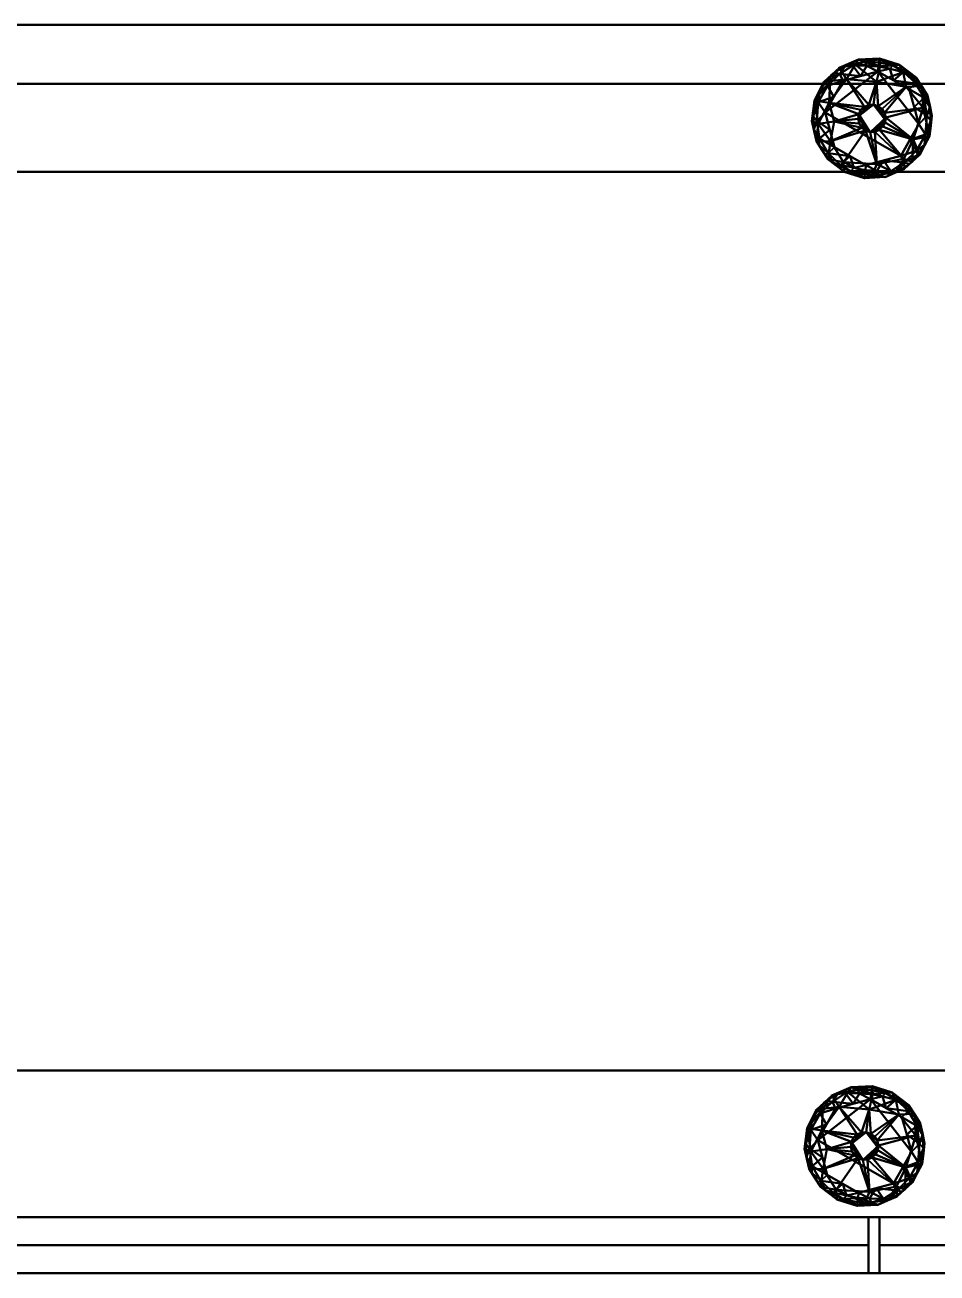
# Model space of a CAD drawing. Header units: millimetres. Extents: x -1445 to -245, y -164 to 264.
# Drawn here: x -1134.2 to -823.4, y -161.5 to 263.5 of the extents above; entities that cross this region are included whole.
import ezdxf

# ---------------------------------------------------------------- set-up
doc = ezdxf.new("R2010")
doc.units = ezdxf.units.MM
doc.layers.add('A-GENM', color=7, linetype='Continuous', lineweight=40)

msp = doc.modelspace()

# ---------------------------------------------------------------- meshes
at = {"layer": 'A-GENM', "color": 35, "true_color": 0x97795e}
mesh = msp.add_polyface(dxfattribs=at)
corners = [(-245, 263.5, 875), (-1445, 263.5, 875), (-1445, 263.5, 900), (-245, 263.5, 900)]
mesh.append_faces([[corners[k] for k in face] for face in [(1, 2, 3, 0)]], dxfattribs={"color": 35})
mesh = msp.add_polyface(dxfattribs=at)
corners = [(-245, -161.5, 900), (-245, 263.5, 900), (-1445, 263.5, 900), (-1445, -161.5, 900)]
mesh.append_faces([[corners[k] for k in face] for face in [(0, 1, 2, 3)]], dxfattribs={"color": 35})
mesh = msp.add_polyface(dxfattribs=at)
corners = [(-245, 263.5, 875), (-245, -161.5, 875), (-1445, -161.5, 875), (-1445, 263.5, 875)]
mesh.append_faces([[corners[k] for k in face] for face in [(3, 0, 1, 2)]], dxfattribs={"color": 35})
at = {"layer": 'A-GENM', "color": 250, "true_color": 0x1d1d1d}
mesh = msp.add_polyface(dxfattribs=at)
corners = [(-1425, -142.5, 875), (-1425, 243.5, 875), (-265, 243.5, 875), (-265, -142.5, 875), (-245, -142.5, 875), (-245, 263.5, 875), (-1445, 263.5, 875), (-1445, -142.5, 875)]
mesh.append_faces([[corners[k] for k in face] for face in [(1, 2, 5, 6)]], dxfattribs={"vtx1": -1, "vtx3": -1, "color": 250})
mesh.append_faces([[corners[k] for k in face] for face in [(7, 0, 1, 6)]], dxfattribs={"vtx2": -1, "color": 250})
mesh.append_faces([[corners[k] for k in face] for face in [(2, 3, 4, 5)]], dxfattribs={"vtx3": -1, "color": 250})
mesh = msp.add_polyface(dxfattribs=at)
corners = [(-1425, -142.5, 37.47), (-1445, -142.5, 37.47), (-1445, 263.5, 37.47), (-245, 263.5, 37.47), (-245, -142.5, 37.47), (-265, -142.5, 37.47), (-265, 243.5, 37.47), (-1425, 243.5, 37.47)]
mesh.append_faces([[corners[k] for k in face] for face in [(6, 3, 4, 5)]], dxfattribs={"vtx0": -1, "color": 250})
mesh.append_faces([[corners[k] for k in face] for face in [(3, 6, 7, 2)]], dxfattribs={"vtx0": -1, "vtx2": -1, "color": 250})
mesh.append_faces([[corners[k] for k in face] for face in [(1, 2, 7, 0)]], dxfattribs={"vtx1": -1, "color": 250})
mesh = msp.add_polyface(dxfattribs=at)
corners = [(-1445, 263.5, 875), (-245, 263.5, 875), (-245, 263.5, 37.47), (-1445, 263.5, 37.47)]
mesh.append_faces([[corners[k] for k in face] for face in [(3, 0, 1, 2)]], dxfattribs={"color": 250})
mesh = msp.add_polyface(dxfattribs=at)
corners = [(-245, 263.5, 37.47), (-1445, 263.5, 37.47), (-1445, -142.5, 37.47), (-245, -142.5, 37.47), (-295, -92.5, 37.47), (-1395, -92.5, 37.47), (-1395, 213.5, 37.47), (-295, 213.5, 37.47)]
mesh.append_faces([[corners[k] for k in face] for face in [(0, 7, 4, 3), (3, 4, 5, 2)]], dxfattribs={"vtx0": -1, "vtx2": -1, "color": 250})
mesh.append_faces([[corners[k] for k in face] for face in [(6, 7, 0, 1), (5, 6, 1, 2)]], dxfattribs={"vtx1": -1, "vtx3": -1, "color": 250})
mesh = msp.add_polyface(dxfattribs=at)
corners = [(-245, 263.5, 17.47), (-245, -142.5, 17.47), (-1445, -142.5, 17.47), (-1445, 263.5, 17.47), (-295, -92.5, 17.47), (-295, 213.5, 17.47), (-1395, 213.5, 17.47), (-1395, -92.5, 17.47)]
mesh.append_faces([[corners[k] for k in face] for face in [(3, 6, 7, 2), (2, 7, 4, 1)]], dxfattribs={"vtx0": -1, "vtx2": -1, "color": 250})
mesh.append_faces([[corners[k] for k in face] for face in [(5, 6, 3, 0), (4, 5, 0, 1)]], dxfattribs={"vtx1": -1, "vtx3": -1, "color": 250})
mesh = msp.add_polyface(dxfattribs=at)
corners = [(-1445, 263.5, 37.47), (-245, 263.5, 37.47), (-245, 263.5, 17.47), (-1445, 263.5, 17.47)]
mesh.append_faces([[corners[k] for k in face] for face in [(0, 1, 2, 3)]], dxfattribs={"color": 250})
mesh = msp.add_polyface(dxfattribs=at)
corners = [(-848.16, 211.37, 4.38), (-841.02, 211.73, 4.38), (-834.46, 214.5, 4.38), (-829.25, 219.33, 4.38), (-826, 225.66, 4.38), (-825.11, 232.7, 4.38), (-826.68, 239.63, 4.38), (-830.53, 245.62, 4.38), (-836.19, 249.93, 4.38), (-843.02, 252.05, 4.38), (-850.16, 251.69, 4.38), (-856.72, 248.93, 4.38), (-861.93, 244.09, 4.38), (-865.17, 237.76, 4.38), (-866.07, 230.72, 4.38), (-864.5, 223.78, 4.38), (-860.65, 217.8, 4.38), (-854.99, 213.49, 4.38), (-845, 236.37, 13.26), (-843.44, 235.89, 13.25), (-842.14, 234.9, 13.21), (-841.26, 233.53, 13.15), (-840.89, 231.94, 13.08), (-841.1, 230.32, 13.01), (-841.84, 228.87, 12.93), (-843.04, 227.76, 12.87), (-844.55, 227.13, 12.83), (-846.18, 227.04, 12.82), (-847.74, 227.53, 12.83), (-849.04, 228.52, 12.87), (-849.92, 229.89, 12.93), (-850.28, 231.48, 13.01), (-850.08, 233.1, 13.08), (-849.33, 234.55, 13.15), (-848.14, 235.66, 13.21), (-846.63, 236.29, 13.25), (-831.54, 224.45, 10.43), (-843.85, 216.13, 10.12), (-859.67, 223.9, 10.15), (-833.96, 242.45, 11.02), (-854.19, 245.01, 11.02), (-860.15, 236.95, 10.89), (-842.8, 249.45, 9.86), (-828.14, 235.32, 9.62), (-863.92, 229.87, 8.86), (-855.31, 216.83, 9), (-858.42, 230.66, 11.58), (-831.85, 216.91, 4.38), (-834.66, 217.88, 9.22), (-837.74, 213.11, 4.38), (-845.47, 212.32, 7.5), (-828.61, 242.62, 4.38), (-844.02, 244.17, 12.27), (-859.32, 246.51, 4.38), (-859.76, 244.38, 8.64), (-834.93, 247.42, 8.82), (-851.25, 250.05, 8.57)]
mesh.append_faces([[corners[k] for k in face] for face in [(13, 54, 12), (22, 43, 21), (7, 55, 51), (2, 48, 49), (6, 43, 5), (51, 43, 6), (10, 42, 9), (19, 52, 18), (33, 41, 32), (47, 48, 2), (32, 46, 31), (49, 50, 1), (8, 55, 7)]], dxfattribs={"vtx0": -1, "vtx1": -1, "color": 250})
mesh.append_faces([[corners[k] for k in face] for face in [(25, 48, 36), (54, 40, 11), (48, 37, 49), (41, 40, 54), (48, 47, 36), (26, 37, 48), (42, 56, 52), (35, 52, 40), (38, 16, 45), (45, 17, 50), (38, 45, 28), (46, 44, 38), (41, 13, 44), (44, 46, 41), (46, 32, 41), (8, 42, 55), (28, 45, 37), (4, 43, 36), (15, 38, 44), (36, 43, 22), (43, 51, 39), (39, 52, 19), (42, 10, 56), (45, 50, 37), (41, 34, 40), (50, 49, 37), (54, 13, 41), (52, 55, 42), (21, 43, 39), (52, 39, 55), (46, 38, 29), (51, 55, 39), (11, 40, 56), (52, 56, 40)]], dxfattribs={"vtx0": -1, "vtx1": -1, "vtx2": -1, "color": 250})
mesh.append_faces([[corners[k] for k in face] for face in [(36, 24, 25), (36, 22, 23), (48, 25, 26), (37, 26, 27), (50, 17, 0), (38, 28, 29), (44, 13, 14), (39, 20, 21), (37, 27, 28), (42, 8, 9), (41, 33, 34), (46, 30, 31), (44, 14, 15)]], dxfattribs={"vtx0": -1, "vtx2": -1, "color": 250})
mesh.append_faces([[corners[k] for k in face] for face in [(53, 12, 54, 11), (15, 16, 38), (23, 24, 36), (16, 17, 45), (29, 30, 46), (4, 5, 43), (0, 1, 50), (19, 20, 39), (3, 4, 36), (34, 35, 40), (35, 18, 52), (47, 3, 36), (10, 11, 56)]], dxfattribs={"vtx1": -1, "vtx2": -1, "color": 250})
mesh = msp.add_polyface(dxfattribs=at)
corners = [(-843.57, 247.68, -0.02), (-855.46, 244.43, -0.02), (-861.56, 233.73, -0.02), (-858.31, 221.84, -0.02), (-847.61, 215.74, -0.02), (-847.82, 214.07, 0.31), (-848, 212.65, 1.26), (-848.12, 211.7, 2.69), (-848.16, 211.37, 4.38), (-854.97, 213.48, 4.38), (-860.64, 217.79, 4.38), (-864.49, 223.77, 4.38), (-866.06, 230.71, 4.38), (-865.17, 237.77, 4.38), (-861.92, 244.1, 4.38), (-856.7, 248.94, 4.38), (-850.14, 251.7, 4.38), (-843.02, 252.05, 4.38), (-843.06, 251.72, 2.69), (-843.18, 250.77, 1.26), (-843.36, 249.35, 0.31), (-852.04, 249.69, 1.15), (-856.31, 215.9, 1.15), (-848.01, 250.96, 1.46), (-852.72, 213.67, 1.46), (-858.51, 239.08, -0.02), (-859.94, 227.78, -0.02), (-863.86, 237.19, 1.13), (-863.39, 224.79, 1.15), (-847.39, 251.83, 4.38), (-852.34, 212.67, 4.38), (-864.33, 230.91, 0.87), (-860.74, 242.76, 0.87), (-856.48, 246.81, 0.77), (-849.51, 246.06, -0.02), (-853.42, 250.32, 4.38), (-854.63, 249.72, 2.66), (-858.41, 247.2, 2.56), (-857.8, 215.63, 4.38), (-858.83, 216.51, 2.66), (-860.46, 219.81, 1.11), (-861.54, 219.35, 2.73), (-852.96, 218.79, -0.02), (-862.56, 220.78, 4.38), (-847.32, 249.56, 0.37), (-851.7, 214.85, 0.37), (-865.62, 234.24, 4.38), (-865.63, 232.44, 2.45), (-865.32, 227.86, 2.56), (-863.54, 240.72, 2.51), (-861.28, 244.13, 2.36), (-859.31, 246.52, 4.38), (-863.51, 222.69, 2.47), (-865.23, 236.2, 2.64), (-865.28, 227.24, 4.38), (-863.55, 240.93, 4.38)]
mesh.append_faces([[corners[k] for k in face] for face in [(29, 23, 16), (2, 27, 25), (5, 45, 4), (3, 28, 26), (34, 44, 0), (46, 47, 12), (51, 50, 14)]], dxfattribs={"vtx0": -1, "vtx1": -1, "color": 250})
mesh.append_faces([[corners[k] for k in face] for face in [(15, 36, 37), (44, 23, 20), (47, 48, 12), (27, 53, 49), (36, 23, 21), (23, 29, 18), (37, 36, 33), (21, 34, 33), (7, 30, 24), (32, 33, 1), (39, 24, 9), (25, 27, 32), (49, 50, 32), (39, 10, 41), (45, 5, 24), (31, 27, 2), (40, 41, 52), (39, 40, 22), (27, 49, 32), (26, 28, 31), (47, 27, 31), (21, 44, 34), (23, 36, 16), (33, 36, 21), (50, 33, 32), (50, 51, 37), (41, 40, 39), (24, 39, 22), (28, 3, 40), (40, 42, 22), (41, 43, 52), (21, 23, 44), (24, 22, 45), (42, 45, 22), (53, 27, 47), (48, 31, 28), (31, 48, 47), (48, 28, 52), (49, 14, 50), (48, 52, 11), (33, 50, 37), (40, 52, 28), (46, 53, 47), (49, 53, 13)]], dxfattribs={"vtx0": -1, "vtx1": -1, "vtx2": -1, "color": 250})
mesh.append_faces([[corners[k] for k in face] for face in [(23, 19, 20), (40, 3, 42), (24, 5, 6), (24, 6, 7), (32, 1, 25), (41, 10, 43), (45, 42, 4), (52, 43, 11)]], dxfattribs={"vtx0": -1, "vtx2": -1, "color": 250})
mesh.append_faces([[corners[k] for k in face] for face in [(36, 15, 35, 16), (39, 9, 38, 10), (48, 11, 54, 12)]], dxfattribs={"vtx0": -1, "vtx3": -1, "color": 250})
mesh.append_faces([[corners[k] for k in face] for face in [(2, 26, 31), (20, 0, 44), (18, 19, 23), (46, 13, 53), (30, 9, 24), (34, 1, 33), (55, 14, 49, 13), (51, 15, 37)]], dxfattribs={"vtx1": -1, "vtx2": -1, "color": 250})
mesh.append_faces([[corners[k] for k in face] for face in [(29, 17, 18), (7, 8, 30)]], dxfattribs={"vtx2": -1, "color": 250})
mesh = msp.add_polyface(dxfattribs=at)
corners = [(-848.16, 211.37, 4.38), (-848.12, 211.7, 2.69), (-848, 212.65, 1.26), (-847.82, 214.07, 0.31), (-847.61, 215.74, -0.02), (-835.72, 218.99, -0.02), (-829.62, 229.69, -0.02), (-832.87, 241.58, -0.02), (-843.57, 247.68, -0.02), (-843.36, 249.35, 0.31), (-843.18, 250.77, 1.26), (-843.06, 251.72, 2.69), (-843.02, 252.05, 4.38), (-836.21, 249.94, 4.38), (-830.54, 245.63, 4.38), (-826.69, 239.65, 4.38), (-825.11, 232.71, 4.38), (-826.01, 225.65, 4.38), (-829.26, 219.32, 4.38), (-834.48, 214.48, 4.38), (-841.04, 211.72, 4.38), (-839.14, 213.73, 1.15), (-834.87, 247.52, 1.15), (-843.17, 212.46, 1.46), (-838.46, 249.75, 1.46), (-832.67, 224.34, -0.02), (-831.24, 235.63, -0.02), (-827.32, 226.23, 1.13), (-827.79, 238.63, 1.15), (-843.79, 211.59, 4.38), (-838.84, 250.75, 4.38), (-826.85, 232.51, 0.87), (-830.44, 220.66, 0.87), (-834.7, 216.61, 0.77), (-841.66, 217.36, -0.02), (-837.76, 213.1, 4.38), (-836.55, 213.7, 2.66), (-832.77, 216.22, 2.56), (-833.38, 247.78, 4.38), (-832.35, 246.91, 2.66), (-830.71, 243.61, 1.11), (-829.64, 244.07, 2.73), (-838.22, 244.63, -0.02), (-828.61, 242.64, 4.38), (-843.86, 213.86, 0.37), (-839.48, 248.57, 0.37), (-825.56, 229.18, 4.38), (-825.54, 230.98, 2.45), (-825.86, 235.56, 2.56), (-827.64, 222.69, 2.51), (-829.9, 219.29, 2.36), (-831.87, 216.9, 4.38), (-827.67, 240.73, 2.47), (-825.95, 227.22, 2.64), (-825.9, 236.18, 4.38), (-827.63, 222.48, 4.38)]
mesh.append_faces([[corners[k] for k in face] for face in [(29, 23, 20), (6, 27, 25), (3, 23, 2), (9, 45, 8), (7, 28, 26), (34, 44, 4), (46, 47, 16), (51, 50, 18)]], dxfattribs={"vtx0": -1, "vtx1": -1, "color": 250})
mesh.append_faces([[corners[k] for k in face] for face in [(19, 36, 37), (44, 23, 3), (47, 48, 16), (27, 53, 49), (36, 23, 21), (23, 29, 1), (37, 36, 33), (21, 34, 33), (5, 32, 33), (40, 41, 52), (25, 27, 32), (49, 50, 32), (39, 14, 41), (45, 9, 24), (31, 27, 6), (11, 30, 24), (39, 40, 22), (27, 49, 32), (26, 28, 31), (39, 24, 13), (47, 27, 31), (21, 44, 34), (23, 36, 20), (33, 36, 21), (50, 33, 32), (50, 51, 37), (41, 40, 39), (24, 39, 22), (28, 7, 40), (40, 42, 22), (41, 43, 52), (21, 23, 44), (24, 22, 45), (42, 45, 22), (53, 27, 47), (48, 31, 28), (31, 48, 47), (48, 28, 52), (49, 18, 50), (48, 52, 15), (33, 50, 37), (40, 52, 28), (46, 53, 47), (49, 53, 17)]], dxfattribs={"vtx0": -1, "vtx1": -1, "vtx2": -1, "color": 250})
mesh.append_faces([[corners[k] for k in face] for face in [(40, 7, 42), (32, 5, 25), (24, 10, 11), (24, 9, 10), (41, 14, 43), (45, 42, 8), (52, 43, 15)]], dxfattribs={"vtx0": -1, "vtx2": -1, "color": 250})
mesh.append_faces([[corners[k] for k in face] for face in [(36, 19, 35, 20), (39, 13, 38, 14), (48, 15, 54, 16)]], dxfattribs={"vtx0": -1, "vtx3": -1, "color": 250})
mesh.append_faces([[corners[k] for k in face] for face in [(3, 4, 44), (1, 2, 23), (6, 26, 31), (46, 17, 53), (30, 13, 24), (34, 5, 33), (55, 18, 49, 17), (51, 19, 37)]], dxfattribs={"vtx1": -1, "vtx2": -1, "color": 250})
mesh.append_faces([[corners[k] for k in face] for face in [(29, 0, 1), (11, 12, 30)]], dxfattribs={"vtx2": -1, "color": 250})
mesh = msp.add_polyface(dxfattribs=at)
corners = [(-843.57, 247.68, -0.02), (-832.87, 241.58, -0.02), (-829.62, 229.69, -0.02), (-835.72, 218.99, -0.02), (-847.61, 215.74, -0.02), (-858.31, 221.84, -0.02), (-861.56, 233.73, -0.02), (-855.46, 244.43, -0.02)]
mesh.append_faces([[corners[k] for k in face] for face in [(6, 3, 4, 5), (0, 6, 7)]], dxfattribs={"vtx0": -1, "color": 250})
mesh.append_faces([[corners[k] for k in face] for face in [(1, 2, 0)]], dxfattribs={"vtx1": -1, "color": 250})
mesh.append_faces([[corners[k] for k in face] for face in [(2, 3, 6, 0)]], dxfattribs={"vtx1": -1, "vtx2": -1, "vtx3": -1, "color": 250})
mesh = msp.add_polyface(dxfattribs=at)
corners = [(-265, 243.5, 875), (-1425, 243.5, 875), (-1425, 243.5, 37.47), (-265, 243.5, 37.47)]
mesh.append_faces([[corners[k] for k in face] for face in [(3, 0, 1, 2)]], dxfattribs={"color": 250})
mesh = msp.add_polyface(dxfattribs=at)
corners = [(-265, 243.5, 57.47), (-1425, 243.5, 57.47), (-1425, -142.5, 57.47), (-265, -142.5, 57.47)]
mesh.append_faces([[corners[k] for k in face] for face in [(3, 0, 1, 2)]], dxfattribs={"color": 250})
mesh = msp.add_polyface(dxfattribs=at)
corners = [(-265, 243.5, 37.47), (-265, -142.5, 37.47), (-1425, -142.5, 37.47), (-1425, 243.5, 37.47)]
mesh.append_faces([[corners[k] for k in face] for face in [(1, 2, 3, 0)]], dxfattribs={"color": 250})
mesh = msp.add_polyface(dxfattribs=at)
corners = [(-1425, 243.5, 57.47), (-265, 243.5, 57.47), (-265, 243.5, 37.47), (-1425, 243.5, 37.47)]
mesh.append_faces([[corners[k] for k in face] for face in [(0, 1, 2, 3)]], dxfattribs={"color": 250})
mesh = msp.add_polyface(dxfattribs=at)
corners = [(-265, 243.5, 388.74), (-1425, 243.5, 388.74), (-1425, -142.5, 388.74), (-265, -142.5, 388.74)]
mesh.append_faces([[corners[k] for k in face] for face in [(3, 0, 1, 2)]], dxfattribs={"color": 250})
mesh = msp.add_polyface(dxfattribs=at)
corners = [(-265, 243.5, 368.74), (-265, -142.5, 368.74), (-1425, -142.5, 368.74), (-1425, 243.5, 368.74)]
mesh.append_faces([[corners[k] for k in face] for face in [(1, 2, 3, 0)]], dxfattribs={"color": 250})
mesh = msp.add_polyface(dxfattribs=at)
corners = [(-1425, 243.5, 388.74), (-265, 243.5, 388.74), (-265, 243.5, 368.74), (-1425, 243.5, 368.74)]
mesh.append_faces([[corners[k] for k in face] for face in [(0, 1, 2, 3)]], dxfattribs={"color": 250})
mesh = msp.add_polyface(dxfattribs=at)
corners = [(-846.18, 227.05, 34.98), (-850.25, 232.3, 34.98), (-845, 236.37, 34.98), (-845, 236.37, 29.55), (-845, 236.37, 24.12), (-845, 236.37, 18.69), (-845, 236.37, 13.26), (-846.63, 236.29, 13.25), (-848.14, 235.66, 13.21), (-849.33, 234.55, 13.15), (-850.08, 233.1, 13.08), (-850.28, 231.48, 13.01), (-849.92, 229.89, 12.93), (-849.04, 228.52, 12.87), (-847.74, 227.53, 12.83), (-846.18, 227.05, 12.82), (-846.18, 227.05, 18.36), (-846.18, 227.05, 23.9), (-846.18, 227.05, 29.44)]
mesh.append_faces([[corners[k] for k in face] for face in [(1, 17, 18, 0)]], dxfattribs={"vtx0": -1, "color": 250})
mesh.append_faces([[corners[k] for k in face] for face in [(11, 17, 10), (9, 5, 8)]], dxfattribs={"vtx0": -1, "vtx1": -1, "color": 250})
mesh.append_faces([[corners[k] for k in face] for face in [(4, 10, 1), (1, 10, 17)]], dxfattribs={"vtx0": -1, "vtx1": -1, "vtx2": -1, "color": 250})
mesh.append_faces([[corners[k] for k in face] for face in [(16, 12, 13), (17, 11, 12), (9, 4, 5)]], dxfattribs={"vtx0": -1, "vtx2": -1, "color": 250})
mesh.append_faces([[corners[k] for k in face] for face in [(15, 16, 14), (3, 4, 1, 2), (6, 7, 5)]], dxfattribs={"vtx1": -1, "color": 250})
mesh.append_faces([[corners[k] for k in face] for face in [(16, 17, 12), (13, 14, 16), (9, 10, 4), (7, 8, 5)]], dxfattribs={"vtx1": -1, "vtx2": -1, "color": 250})
mesh = msp.add_polyface(dxfattribs=at)
corners = [(-845, 236.37, 34.98), (-850.25, 232.3, 34.98), (-846.18, 227.05, 34.98), (-840.93, 231.12, 34.98)]
mesh.append_faces([[corners[k] for k in face] for face in [(2, 3, 0, 1)]], dxfattribs={"color": 250})
mesh = msp.add_polyface(dxfattribs=at)
corners = [(-845, 236.37, 13.26), (-845, 236.37, 18.69), (-845, 236.37, 24.12), (-845, 236.37, 29.55), (-845, 236.37, 34.98), (-840.93, 231.12, 34.98), (-846.18, 227.05, 34.98), (-846.18, 227.05, 29.44), (-846.18, 227.05, 23.9), (-846.18, 227.05, 18.36), (-846.18, 227.05, 12.82), (-844.55, 227.13, 12.83), (-843.04, 227.76, 12.87), (-841.84, 228.87, 12.93), (-841.1, 230.32, 13.01), (-840.89, 231.94, 13.08), (-841.26, 233.53, 13.15), (-842.14, 234.9, 13.21), (-843.44, 235.89, 13.25)]
mesh.append_faces([[corners[k] for k in face] for face in [(5, 2, 3, 4), (11, 9, 10)]], dxfattribs={"vtx0": -1, "color": 250})
mesh.append_faces([[corners[k] for k in face] for face in [(18, 1, 17), (14, 8, 13)]], dxfattribs={"vtx0": -1, "vtx1": -1, "color": 250})
mesh.append_faces([[corners[k] for k in face] for face in [(15, 2, 5), (8, 15, 5)]], dxfattribs={"vtx0": -1, "vtx1": -1, "vtx2": -1, "color": 250})
mesh.append_faces([[corners[k] for k in face] for face in [(16, 1, 2), (8, 14, 15), (13, 8, 9), (9, 11, 12)]], dxfattribs={"vtx0": -1, "vtx2": -1, "color": 250})
mesh.append_faces([[corners[k] for k in face] for face in [(16, 17, 1), (15, 16, 2), (12, 13, 9)]], dxfattribs={"vtx1": -1, "vtx2": -1, "color": 250})
mesh.append_faces([[corners[k] for k in face] for face in [(18, 0, 1)]], dxfattribs={"vtx2": -1, "color": 250})
mesh.append_faces([[corners[k] for k in face] for face in [(5, 6, 7, 8)]], dxfattribs={"vtx3": -1, "color": 250})
mesh = msp.add_polyface(dxfattribs=at)
corners = [(-295, 213.5, 37.47), (-1395, 213.5, 37.47), (-1395, 213.5, 17.47), (-295, 213.5, 17.47)]
mesh.append_faces([[corners[k] for k in face] for face in [(0, 1, 2, 3)]], dxfattribs={"color": 250})
mesh = msp.add_polyface(dxfattribs=at)
corners = [(-1395, -92.5, 37.47), (-295, -92.5, 37.47), (-295, -92.5, 17.47), (-1395, -92.5, 17.47)]
mesh.append_faces([[corners[k] for k in face] for face in [(0, 1, 2, 3)]], dxfattribs={"color": 250})
mesh = msp.add_polyface(dxfattribs=at)
corners = [(-850.66, -138.58, 4.38), (-843.52, -138.23, 4.38), (-836.96, -135.46, 4.38), (-831.75, -130.62, 4.38), (-828.5, -124.3, 4.38), (-827.61, -117.25, 4.38), (-829.18, -110.32, 4.38), (-833.03, -104.34, 4.38), (-838.69, -100.03, 4.38), (-845.52, -97.91, 4.38), (-852.66, -98.26, 4.38), (-859.22, -101.03, 4.38), (-864.43, -105.87, 4.38), (-867.67, -112.19, 4.38), (-868.57, -119.24, 4.38), (-867, -126.17, 4.38), (-863.15, -132.15, 4.38), (-857.49, -136.46, 4.38), (-847.5, -113.58, 13.26), (-845.94, -114.07, 13.25), (-844.64, -115.05, 13.21), (-843.76, -116.42, 13.15), (-843.39, -118.02, 13.08), (-843.6, -119.63, 13.01), (-844.34, -121.09, 12.93), (-845.54, -122.19, 12.87), (-847.05, -122.83, 12.83), (-848.68, -122.91, 12.82), (-850.24, -122.43, 12.83), (-851.54, -121.44, 12.87), (-852.42, -120.07, 12.93), (-852.78, -118.47, 13.01), (-852.58, -116.86, 13.08), (-851.83, -115.4, 13.15), (-850.64, -114.3, 13.21), (-849.13, -113.66, 13.25), (-834.04, -125.51, 10.43), (-846.35, -133.82, 10.12), (-862.17, -126.05, 10.15), (-836.46, -107.5, 11.02), (-856.69, -104.95, 11.02), (-862.65, -113, 10.89), (-845.3, -100.5, 9.86), (-830.64, -114.63, 9.62), (-866.42, -120.08, 8.86), (-857.81, -133.13, 9), (-860.92, -119.3, 11.58), (-834.35, -133.04, 4.38), (-837.16, -132.08, 9.22), (-840.24, -136.84, 4.38), (-847.97, -137.63, 7.5), (-831.11, -107.33, 4.38), (-846.52, -105.78, 12.27), (-861.82, -103.45, 4.38), (-862.26, -105.57, 8.64), (-837.43, -102.54, 8.82), (-853.75, -99.9, 8.57)]
mesh.append_faces([[corners[k] for k in face] for face in [(13, 54, 12), (22, 43, 21), (7, 55, 51), (2, 48, 49), (6, 43, 5), (51, 43, 6), (10, 42, 9), (19, 52, 18), (33, 41, 32), (47, 48, 2), (32, 46, 31), (49, 50, 1), (8, 55, 7)]], dxfattribs={"vtx0": -1, "vtx1": -1, "color": 250})
mesh.append_faces([[corners[k] for k in face] for face in [(25, 48, 36), (54, 40, 11), (48, 37, 49), (41, 40, 54), (48, 47, 36), (26, 37, 48), (42, 56, 52), (35, 52, 40), (38, 16, 45), (45, 17, 50), (38, 45, 28), (46, 44, 38), (41, 13, 44), (44, 46, 41), (46, 32, 41), (8, 42, 55), (28, 45, 37), (4, 43, 36), (15, 38, 44), (36, 43, 22), (43, 51, 39), (39, 52, 19), (42, 10, 56), (45, 50, 37), (41, 34, 40), (50, 49, 37), (54, 13, 41), (52, 55, 42), (21, 43, 39), (52, 39, 55), (46, 38, 29), (51, 55, 39), (11, 40, 56), (52, 56, 40)]], dxfattribs={"vtx0": -1, "vtx1": -1, "vtx2": -1, "color": 250})
mesh.append_faces([[corners[k] for k in face] for face in [(36, 24, 25), (36, 22, 23), (48, 25, 26), (37, 26, 27), (50, 17, 0), (38, 28, 29), (44, 13, 14), (39, 20, 21), (37, 27, 28), (42, 8, 9), (41, 33, 34), (46, 30, 31), (44, 14, 15)]], dxfattribs={"vtx0": -1, "vtx2": -1, "color": 250})
mesh.append_faces([[corners[k] for k in face] for face in [(53, 12, 54, 11), (15, 16, 38), (23, 24, 36), (16, 17, 45), (29, 30, 46), (4, 5, 43), (0, 1, 50), (19, 20, 39), (3, 4, 36), (34, 35, 40), (35, 18, 52), (47, 3, 36), (10, 11, 56)]], dxfattribs={"vtx1": -1, "vtx2": -1, "color": 250})
mesh = msp.add_polyface(dxfattribs=at)
corners = [(-846.07, -102.27, -0.02), (-857.96, -105.52, -0.02), (-864.06, -116.23, -0.02), (-860.81, -128.11, -0.02), (-850.11, -134.22, -0.02), (-850.32, -135.89, 0.31), (-850.5, -137.31, 1.26), (-850.62, -138.25, 2.69), (-850.66, -138.58, 4.38), (-857.47, -136.47, 4.38), (-863.14, -132.17, 4.38), (-866.99, -126.18, 4.38), (-868.56, -119.24, 4.38), (-867.67, -112.19, 4.38), (-864.42, -105.86, 4.38), (-859.2, -101.02, 4.38), (-852.64, -98.26, 4.38), (-845.52, -97.91, 4.38), (-845.56, -98.24, 2.69), (-845.68, -99.19, 1.26), (-845.86, -100.6, 0.31), (-854.54, -100.27, 1.15), (-858.81, -134.05, 1.15), (-850.51, -99, 1.46), (-855.22, -136.29, 1.46), (-861.01, -110.88, -0.02), (-862.44, -122.17, -0.02), (-866.36, -112.77, 1.13), (-865.89, -125.16, 1.15), (-849.89, -98.12, 4.38), (-854.84, -137.29, 4.38), (-866.83, -119.04, 0.87), (-863.24, -107.19, 0.87), (-858.98, -103.15, 0.77), (-852.01, -103.9, -0.02), (-855.92, -99.64, 4.38), (-857.13, -100.23, 2.66), (-860.91, -102.76, 2.56), (-860.3, -134.32, 4.38), (-861.33, -133.44, 2.66), (-862.96, -130.14, 1.11), (-864.04, -130.6, 2.73), (-855.46, -131.17, -0.02), (-865.06, -129.17, 4.38), (-849.82, -100.4, 0.37), (-854.2, -135.1, 0.37), (-868.12, -115.71, 4.38), (-868.13, -117.52, 2.45), (-867.82, -122.09, 2.56), (-866.04, -109.23, 2.51), (-863.78, -105.83, 2.36), (-861.81, -103.44, 4.38), (-866.01, -127.27, 2.47), (-867.73, -113.75, 2.64), (-867.78, -122.71, 4.38), (-866.05, -109.02, 4.38)]
mesh.append_faces([[corners[k] for k in face] for face in [(29, 23, 16), (2, 27, 25), (5, 45, 4), (3, 28, 26), (34, 44, 0), (46, 47, 12), (51, 50, 14)]], dxfattribs={"vtx0": -1, "vtx1": -1, "color": 250})
mesh.append_faces([[corners[k] for k in face] for face in [(15, 36, 37), (44, 23, 20), (47, 48, 12), (27, 53, 49), (36, 23, 21), (23, 29, 18), (37, 36, 33), (21, 34, 33), (7, 30, 24), (32, 33, 1), (39, 24, 9), (25, 27, 32), (49, 50, 32), (39, 10, 41), (45, 5, 24), (31, 27, 2), (40, 41, 52), (39, 40, 22), (27, 49, 32), (26, 28, 31), (47, 27, 31), (21, 44, 34), (23, 36, 16), (33, 36, 21), (50, 33, 32), (50, 51, 37), (41, 40, 39), (24, 39, 22), (28, 3, 40), (40, 42, 22), (41, 43, 52), (21, 23, 44), (24, 22, 45), (42, 45, 22), (53, 27, 47), (48, 31, 28), (31, 48, 47), (48, 28, 52), (49, 14, 50), (48, 52, 11), (33, 50, 37), (40, 52, 28), (46, 53, 47), (49, 53, 13)]], dxfattribs={"vtx0": -1, "vtx1": -1, "vtx2": -1, "color": 250})
mesh.append_faces([[corners[k] for k in face] for face in [(23, 19, 20), (40, 3, 42), (24, 5, 6), (24, 6, 7), (32, 1, 25), (41, 10, 43), (45, 42, 4), (52, 43, 11)]], dxfattribs={"vtx0": -1, "vtx2": -1, "color": 250})
mesh.append_faces([[corners[k] for k in face] for face in [(36, 15, 35, 16), (39, 9, 38, 10), (48, 11, 54, 12)]], dxfattribs={"vtx0": -1, "vtx3": -1, "color": 250})
mesh.append_faces([[corners[k] for k in face] for face in [(2, 26, 31), (20, 0, 44), (18, 19, 23), (46, 13, 53), (30, 9, 24), (34, 1, 33), (55, 14, 49, 13), (51, 15, 37)]], dxfattribs={"vtx1": -1, "vtx2": -1, "color": 250})
mesh.append_faces([[corners[k] for k in face] for face in [(29, 17, 18), (7, 8, 30)]], dxfattribs={"vtx2": -1, "color": 250})
mesh = msp.add_polyface(dxfattribs=at)
corners = [(-850.66, -138.58, 4.38), (-850.62, -138.25, 2.69), (-850.5, -137.31, 1.26), (-850.32, -135.89, 0.31), (-850.11, -134.22, -0.02), (-838.22, -130.97, -0.02), (-832.12, -120.26, -0.02), (-835.37, -108.38, -0.02), (-846.07, -102.27, -0.02), (-845.86, -100.6, 0.31), (-845.68, -99.19, 1.26), (-845.56, -98.24, 2.69), (-845.52, -97.91, 4.38), (-838.71, -100.02, 4.38), (-833.04, -104.32, 4.38), (-829.19, -110.31, 4.38), (-827.61, -117.25, 4.38), (-828.51, -124.3, 4.38), (-831.76, -130.63, 4.38), (-836.98, -135.47, 4.38), (-843.54, -138.23, 4.38), (-841.64, -136.22, 1.15), (-837.37, -102.44, 1.15), (-845.67, -137.49, 1.46), (-840.96, -100.2, 1.46), (-835.17, -125.62, -0.02), (-833.74, -114.32, -0.02), (-829.82, -123.72, 1.13), (-830.29, -111.33, 1.15), (-846.29, -138.37, 4.38), (-841.34, -99.2, 4.38), (-829.35, -117.45, 0.87), (-832.94, -129.3, 0.87), (-837.2, -133.35, 0.77), (-844.16, -132.59, -0.02), (-840.26, -136.85, 4.38), (-839.05, -136.26, 2.66), (-835.27, -133.73, 2.56), (-835.88, -102.17, 4.38), (-834.85, -103.05, 2.66), (-833.21, -106.35, 1.11), (-832.14, -105.89, 2.73), (-840.72, -105.33, -0.02), (-831.11, -107.32, 4.38), (-846.36, -136.09, 0.37), (-841.98, -101.39, 0.37), (-828.06, -120.78, 4.38), (-828.04, -118.97, 2.45), (-828.36, -114.4, 2.56), (-830.14, -127.26, 2.51), (-832.4, -130.67, 2.36), (-834.37, -133.05, 4.38), (-830.17, -109.22, 2.47), (-828.45, -122.74, 2.64), (-828.4, -113.78, 4.38), (-830.13, -127.47, 4.38)]
mesh.append_faces([[corners[k] for k in face] for face in [(29, 23, 20), (6, 27, 25), (3, 23, 2), (9, 45, 8), (7, 28, 26), (34, 44, 4), (46, 47, 16), (51, 50, 18)]], dxfattribs={"vtx0": -1, "vtx1": -1, "color": 250})
mesh.append_faces([[corners[k] for k in face] for face in [(19, 36, 37), (44, 23, 3), (47, 48, 16), (27, 53, 49), (36, 23, 21), (23, 29, 1), (37, 36, 33), (21, 34, 33), (5, 32, 33), (40, 41, 52), (25, 27, 32), (49, 50, 32), (39, 14, 41), (45, 9, 24), (31, 27, 6), (11, 30, 24), (39, 40, 22), (27, 49, 32), (26, 28, 31), (39, 24, 13), (47, 27, 31), (21, 44, 34), (23, 36, 20), (33, 36, 21), (50, 33, 32), (50, 51, 37), (41, 40, 39), (24, 39, 22), (28, 7, 40), (40, 42, 22), (41, 43, 52), (21, 23, 44), (24, 22, 45), (42, 45, 22), (53, 27, 47), (48, 31, 28), (31, 48, 47), (48, 28, 52), (49, 18, 50), (48, 52, 15), (33, 50, 37), (40, 52, 28), (46, 53, 47), (49, 53, 17)]], dxfattribs={"vtx0": -1, "vtx1": -1, "vtx2": -1, "color": 250})
mesh.append_faces([[corners[k] for k in face] for face in [(40, 7, 42), (32, 5, 25), (24, 10, 11), (24, 9, 10), (41, 14, 43), (45, 42, 8), (52, 43, 15)]], dxfattribs={"vtx0": -1, "vtx2": -1, "color": 250})
mesh.append_faces([[corners[k] for k in face] for face in [(36, 19, 35, 20), (39, 13, 38, 14), (48, 15, 54, 16)]], dxfattribs={"vtx0": -1, "vtx3": -1, "color": 250})
mesh.append_faces([[corners[k] for k in face] for face in [(3, 4, 44), (1, 2, 23), (6, 26, 31), (46, 17, 53), (30, 13, 24), (34, 5, 33), (55, 18, 49, 17), (51, 19, 37)]], dxfattribs={"vtx1": -1, "vtx2": -1, "color": 250})
mesh.append_faces([[corners[k] for k in face] for face in [(29, 0, 1), (11, 12, 30)]], dxfattribs={"vtx2": -1, "color": 250})
mesh = msp.add_polyface(dxfattribs=at)
corners = [(-846.07, -102.27, -0.02), (-835.37, -108.38, -0.02), (-832.12, -120.26, -0.02), (-838.22, -130.97, -0.02), (-850.11, -134.22, -0.02), (-860.81, -128.11, -0.02), (-864.06, -116.23, -0.02), (-857.96, -105.52, -0.02)]
mesh.append_faces([[corners[k] for k in face] for face in [(6, 3, 4, 5), (0, 6, 7)]], dxfattribs={"vtx0": -1, "color": 250})
mesh.append_faces([[corners[k] for k in face] for face in [(1, 2, 0)]], dxfattribs={"vtx1": -1, "color": 250})
mesh.append_faces([[corners[k] for k in face] for face in [(2, 3, 6, 0)]], dxfattribs={"vtx1": -1, "vtx2": -1, "vtx3": -1, "color": 250})
mesh = msp.add_polyface(dxfattribs=at)
corners = [(-848.68, -122.91, 34.98), (-852.75, -117.66, 34.98), (-847.5, -113.58, 34.98), (-847.5, -113.58, 29.55), (-847.5, -113.58, 24.12), (-847.5, -113.58, 18.69), (-847.5, -113.58, 13.26), (-849.13, -113.66, 13.25), (-850.64, -114.3, 13.21), (-851.83, -115.4, 13.15), (-852.58, -116.86, 13.08), (-852.78, -118.47, 13.01), (-852.42, -120.07, 12.93), (-851.54, -121.44, 12.87), (-850.24, -122.43, 12.83), (-848.68, -122.91, 12.82), (-848.68, -122.91, 18.36), (-848.68, -122.91, 23.9), (-848.68, -122.91, 29.44)]
mesh.append_faces([[corners[k] for k in face] for face in [(1, 17, 18, 0)]], dxfattribs={"vtx0": -1, "color": 250})
mesh.append_faces([[corners[k] for k in face] for face in [(11, 17, 10), (9, 5, 8)]], dxfattribs={"vtx0": -1, "vtx1": -1, "color": 250})
mesh.append_faces([[corners[k] for k in face] for face in [(4, 10, 1), (1, 10, 17)]], dxfattribs={"vtx0": -1, "vtx1": -1, "vtx2": -1, "color": 250})
mesh.append_faces([[corners[k] for k in face] for face in [(16, 12, 13), (17, 11, 12), (9, 4, 5)]], dxfattribs={"vtx0": -1, "vtx2": -1, "color": 250})
mesh.append_faces([[corners[k] for k in face] for face in [(15, 16, 14), (3, 4, 1, 2), (6, 7, 5)]], dxfattribs={"vtx1": -1, "color": 250})
mesh.append_faces([[corners[k] for k in face] for face in [(16, 17, 12), (13, 14, 16), (9, 10, 4), (7, 8, 5)]], dxfattribs={"vtx1": -1, "vtx2": -1, "color": 250})
mesh = msp.add_polyface(dxfattribs=at)
corners = [(-847.5, -113.58, 34.98), (-852.75, -117.66, 34.98), (-848.68, -122.91, 34.98), (-843.43, -118.83, 34.98)]
mesh.append_faces([[corners[k] for k in face] for face in [(2, 3, 0, 1)]], dxfattribs={"color": 250})
mesh = msp.add_polyface(dxfattribs=at)
corners = [(-847.5, -113.58, 13.26), (-847.5, -113.58, 18.69), (-847.5, -113.58, 24.12), (-847.5, -113.58, 29.55), (-847.5, -113.58, 34.98), (-843.43, -118.83, 34.98), (-848.68, -122.91, 34.98), (-848.68, -122.91, 29.44), (-848.68, -122.91, 23.9), (-848.68, -122.91, 18.36), (-848.68, -122.91, 12.82), (-847.05, -122.83, 12.83), (-845.54, -122.19, 12.87), (-844.34, -121.09, 12.93), (-843.6, -119.63, 13.01), (-843.39, -118.02, 13.08), (-843.76, -116.42, 13.15), (-844.64, -115.05, 13.21), (-845.94, -114.07, 13.25)]
mesh.append_faces([[corners[k] for k in face] for face in [(5, 2, 3, 4), (11, 9, 10)]], dxfattribs={"vtx0": -1, "color": 250})
mesh.append_faces([[corners[k] for k in face] for face in [(18, 1, 17), (14, 8, 13)]], dxfattribs={"vtx0": -1, "vtx1": -1, "color": 250})
mesh.append_faces([[corners[k] for k in face] for face in [(15, 2, 5), (8, 15, 5)]], dxfattribs={"vtx0": -1, "vtx1": -1, "vtx2": -1, "color": 250})
mesh.append_faces([[corners[k] for k in face] for face in [(16, 1, 2), (8, 14, 15), (13, 8, 9), (9, 11, 12)]], dxfattribs={"vtx0": -1, "vtx2": -1, "color": 250})
mesh.append_faces([[corners[k] for k in face] for face in [(16, 17, 1), (15, 16, 2), (12, 13, 9)]], dxfattribs={"vtx1": -1, "vtx2": -1, "color": 250})
mesh.append_faces([[corners[k] for k in face] for face in [(18, 0, 1)]], dxfattribs={"vtx2": -1, "color": 250})
mesh.append_faces([[corners[k] for k in face] for face in [(5, 6, 7, 8)]], dxfattribs={"vtx3": -1, "color": 250})
mesh = msp.add_polyface(dxfattribs=at)
corners = [(-245, -142.5, 37.47), (-1445, -142.5, 37.47), (-1445, -142.5, 17.47), (-245, -142.5, 17.47)]
mesh.append_faces([[corners[k] for k in face] for face in [(0, 1, 2, 3)]], dxfattribs={"color": 250})
at = {"layer": 'A-GENM', "color": 35, "true_color": 0x97795e}
mesh = msp.add_polyface(dxfattribs=at)
corners = [(-1445, -161.5, 37.47), (-1445, -142.5, 37.47), (-846.73, -142.5, 37.47), (-846.73, -161.5, 37.47)]
mesh.append_faces([[corners[k] for k in face] for face in [(3, 0, 1, 2)]], dxfattribs={"color": 35})
mesh = msp.add_polyface(dxfattribs=at)
corners = [(-1445, -142.5, 37.47), (-1445, -142.5, 860), (-846.73, -142.5, 860), (-846.73, -142.5, 37.47)]
mesh.append_faces([[corners[k] for k in face] for face in [(0, 1, 2, 3)]], dxfattribs={"color": 35})
mesh = msp.add_polyface(dxfattribs=at)
corners = [(-1445, -142.5, 860), (-1445, -152, 867.5), (-846.73, -152, 867.5), (-846.73, -142.5, 860)]
mesh.append_faces([[corners[k] for k in face] for face in [(3, 0, 1, 2)]], dxfattribs={"color": 35})
at = {"layer": 'A-GENM', "color": 250, "true_color": 0x1d1d1d}
mesh = msp.add_polyface(dxfattribs=at)
corners = [(-265, -142.5, 57.47), (-1425, -142.5, 57.47), (-1425, -142.5, 37.47), (-265, -142.5, 37.47)]
mesh.append_faces([[corners[k] for k in face] for face in [(0, 1, 2, 3)]], dxfattribs={"color": 250})
mesh = msp.add_polyface(dxfattribs=at)
corners = [(-265, -142.5, 388.74), (-1425, -142.5, 388.74), (-1425, -142.5, 368.74), (-265, -142.5, 368.74)]
mesh.append_faces([[corners[k] for k in face] for face in [(0, 1, 2, 3)]], dxfattribs={"color": 250})
at = {"layer": 'A-GENM', "color": 35, "true_color": 0x97795e}
mesh = msp.add_polyface(dxfattribs=at)
corners = [(-846.73, -161.5, 37.47), (-846.73, -142.5, 37.47), (-846.73, -142.5, 860), (-846.73, -152, 867.5), (-846.73, -161.5, 867.5)]
mesh.append_faces([[corners[k] for k in face] for face in [(3, 4, 2)]], dxfattribs={"vtx1": -1, "color": 35})
mesh.append_faces([[corners[k] for k in face] for face in [(0, 1, 2, 4)]], dxfattribs={"vtx2": -1, "color": 35})
mesh = msp.add_polyface(dxfattribs=at)
corners = [(-842.97, -161.5, 37.47), (-842.97, -161.5, 867.5), (-842.97, -152, 867.5), (-842.97, -142.5, 860), (-842.97, -142.5, 37.47)]
mesh.append_faces([[corners[k] for k in face] for face in [(3, 4, 0), (1, 2, 3, 0)]], dxfattribs={"vtx2": -1, "color": 35})
mesh = msp.add_polyface(dxfattribs=at)
corners = [(-245, -142.5, 37.47), (-245, -161.5, 37.47), (-842.97, -161.5, 37.47), (-842.97, -142.5, 37.47)]
mesh.append_faces([[corners[k] for k in face] for face in [(0, 1, 2, 3)]], dxfattribs={"color": 35})
mesh = msp.add_polyface(dxfattribs=at)
corners = [(-245, -142.5, 860), (-245, -142.5, 37.47), (-842.97, -142.5, 37.47), (-842.97, -142.5, 860)]
mesh.append_faces([[corners[k] for k in face] for face in [(0, 1, 2, 3)]], dxfattribs={"color": 35})
mesh = msp.add_polyface(dxfattribs=at)
corners = [(-245, -152, 867.5), (-245, -142.5, 860), (-842.97, -142.5, 860), (-842.97, -152, 867.5)]
mesh.append_faces([[corners[k] for k in face] for face in [(3, 0, 1, 2)]], dxfattribs={"color": 35})
mesh = msp.add_polyface(dxfattribs=at)
corners = [(-1445, -152, 867.5), (-1445, -161.5, 867.5), (-846.73, -161.5, 867.5), (-846.73, -152, 867.5)]
mesh.append_faces([[corners[k] for k in face] for face in [(0, 1, 2, 3)]], dxfattribs={"color": 35})
mesh = msp.add_polyface(dxfattribs=at)
corners = [(-245, -161.5, 867.5), (-245, -152, 867.5), (-842.97, -152, 867.5), (-842.97, -161.5, 867.5)]
mesh.append_faces([[corners[k] for k in face] for face in [(0, 1, 2, 3)]], dxfattribs={"color": 35})
mesh = msp.add_polyface(dxfattribs=at)
corners = [(-1445, -161.5, 875), (-245, -161.5, 875), (-245, -161.5, 900), (-1445, -161.5, 900)]
mesh.append_faces([[corners[k] for k in face] for face in [(1, 2, 3, 0)]], dxfattribs={"color": 35})
mesh = msp.add_polyface(dxfattribs=at)
corners = [(-1445, -161.5, 867.5), (-1445, -161.5, 37.47), (-846.73, -161.5, 37.47), (-846.73, -161.5, 867.5)]
mesh.append_faces([[corners[k] for k in face] for face in [(0, 1, 2, 3)]], dxfattribs={"color": 35})
mesh = msp.add_polyface(dxfattribs=at)
corners = [(-245, -161.5, 37.47), (-245, -161.5, 867.5), (-842.97, -161.5, 867.5), (-842.97, -161.5, 37.47)]
mesh.append_faces([[corners[k] for k in face] for face in [(0, 1, 2, 3)]], dxfattribs={"color": 35})

doc.saveas('drawing.dxf')
